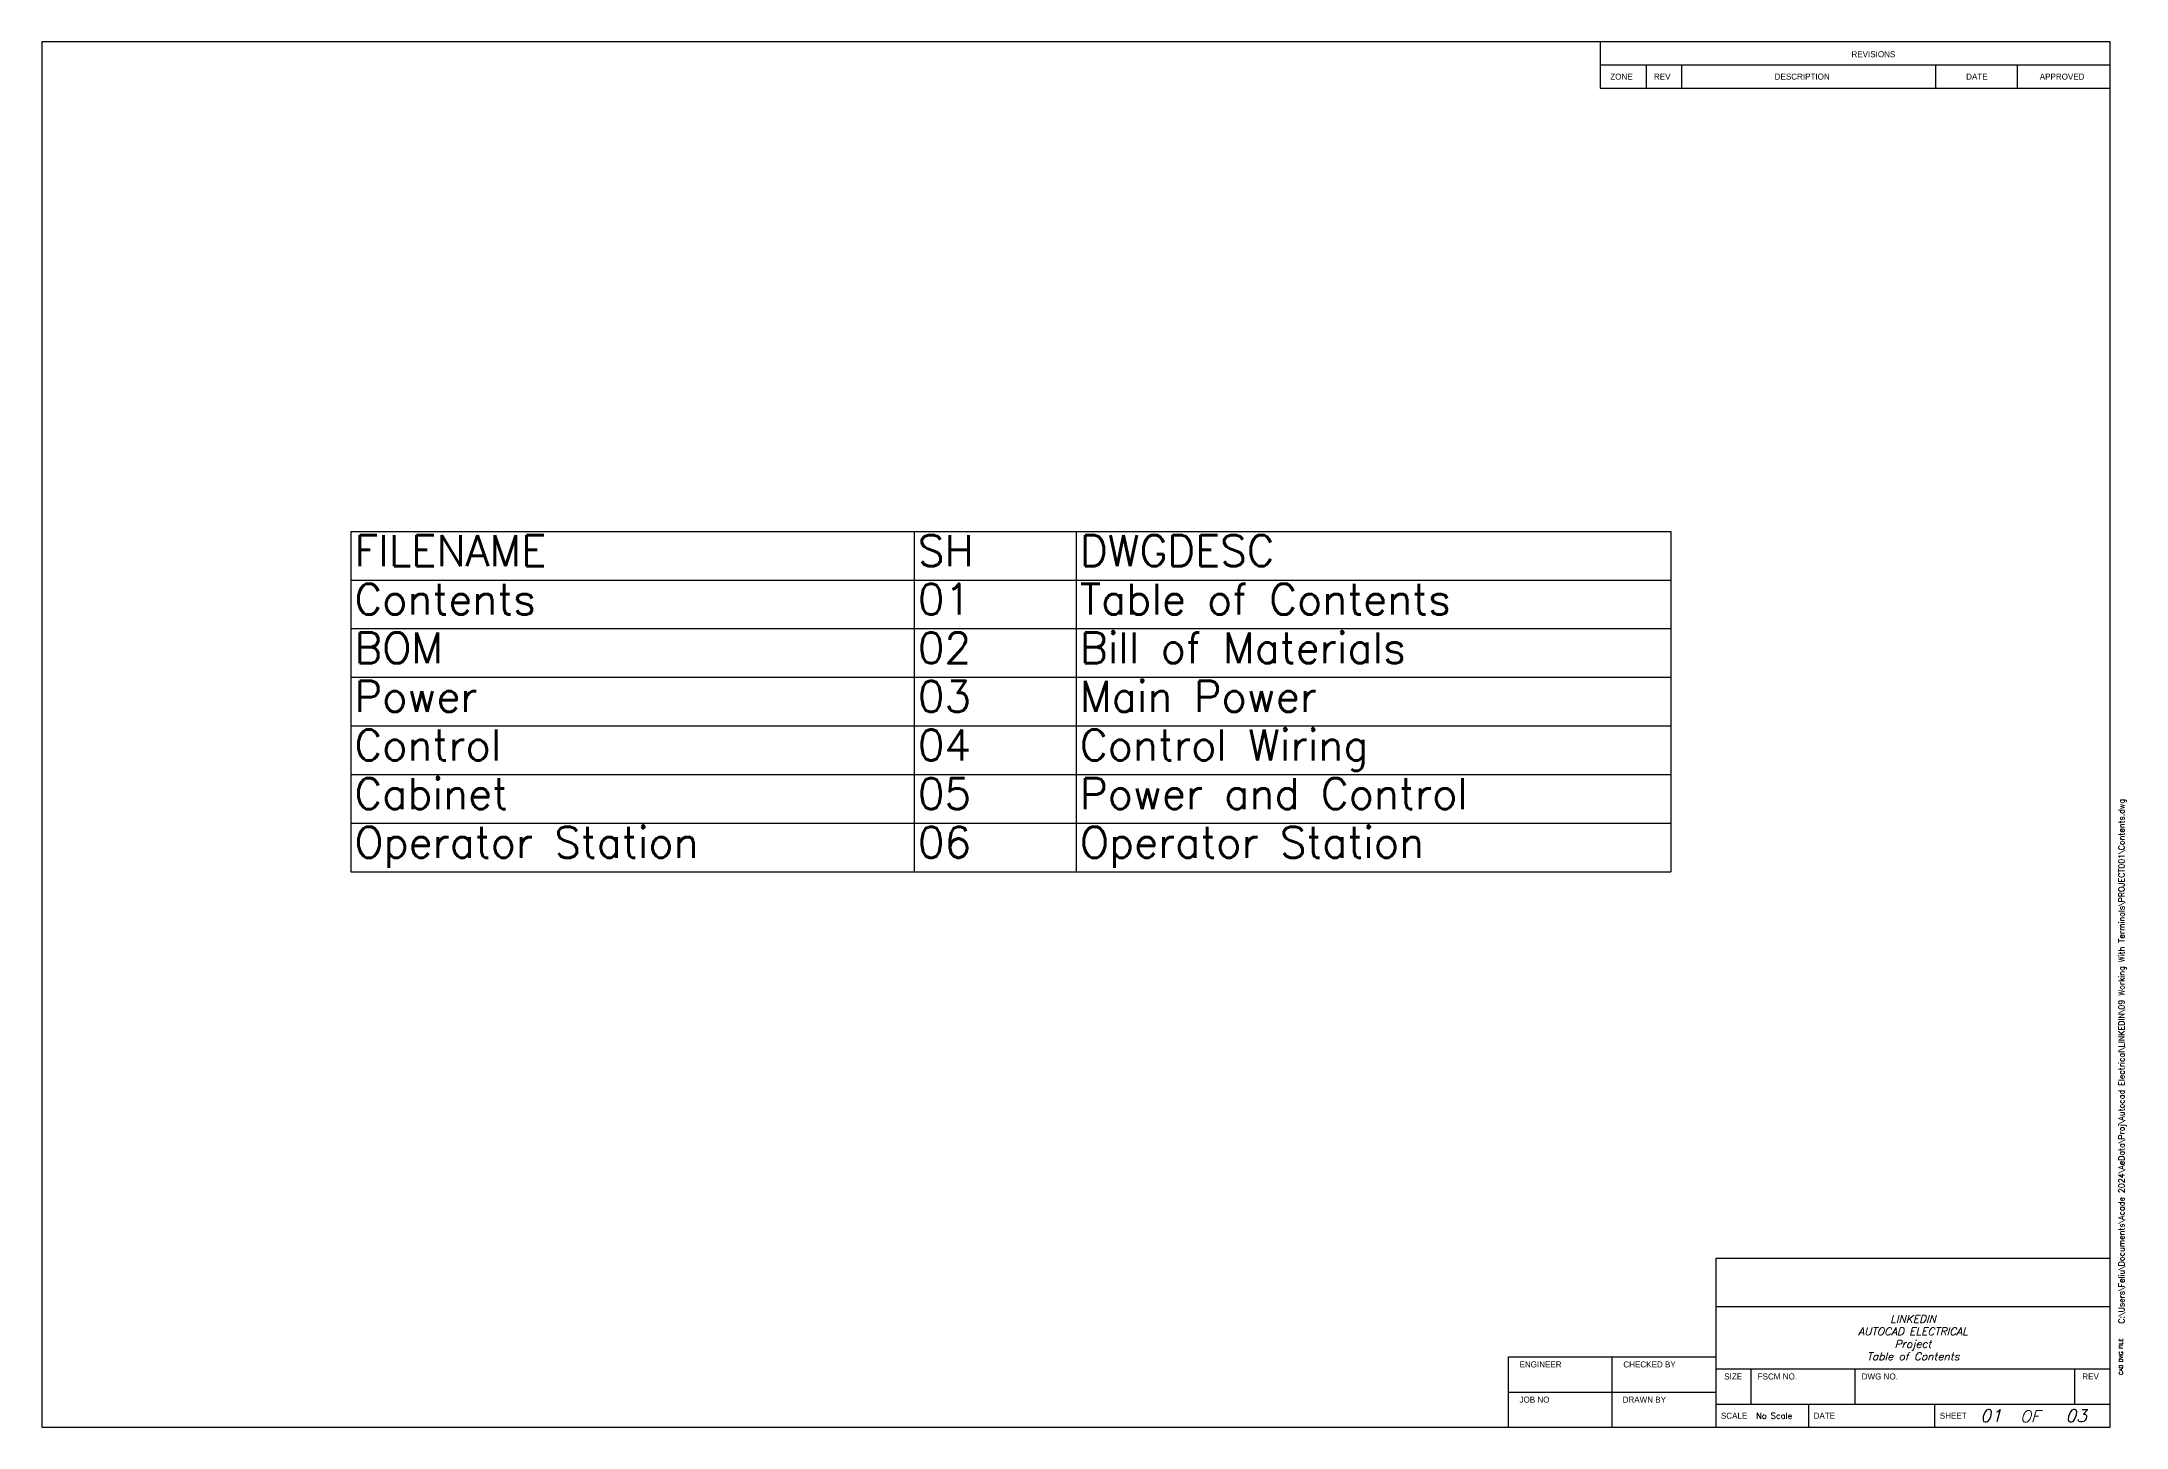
# Model space of a CAD drawing. Header units: inches. Extents: x 0 to 33.7, y 0 to 22.4.
import ezdxf
from ezdxf.enums import TextEntityAlignment as Align

# ---------------------------------------------------------------- set-up
doc = ezdxf.new("R2010")
doc.units = ezdxf.units.IN
doc.header["$MEASUREMENT"] = 0
doc.layers.add('MISC', color=252, linetype='Continuous')
doc.layers.add('TITLE', color=7, linetype='Continuous')
doc.styles.add('ITALIC', font='ITALIC')
doc.styles.add('SIMPLEX', font='SIMPLEX')
doc.styles.add('WD', font='romans.shx')

# ---------------------------------------------------------------- blocks, each defined once
blk = doc.blocks.new('*T7')
at = {"layer": 'MISC', "color": 0, "lineweight": -2}
for p, q in [((0, 0), (9.12, 0)), ((0, 0), (0, -0.7867)), ((9.12, 0), (11.74, 0)), ((9.12, 0), (9.12, -0.7867)), ((11.74, 0), (21.36, 0)), ((11.74, 0), (11.74, -0.7867)), ((21.36, 0), (21.36, -0.7867)), ((0, -0.7867), (9.12, -0.7867)), ((0, -0.7867), (0, -1.5734)), ((9.12, -0.7867), (11.74, -0.7867)), ((9.12, -0.7867), (9.12, -1.5734)), ((11.74, -0.7867), (21.36, -0.7867)), ((11.74, -0.7867), (11.74, -1.5734)), ((21.36, -0.7867), (21.36, -1.5734)), ((0, -1.5734), (9.12, -1.5734)), ((0, -1.5734), (0, -2.3601)), ((9.12, -1.5734), (11.74, -1.5734)), ((9.12, -1.5734), (9.12, -2.3601)), ((11.74, -1.5734), (21.36, -1.5734)), ((11.74, -1.5734), (11.74, -2.3601)), ((21.36, -1.5734), (21.36, -2.3601)), ((0, -2.3601), (9.12, -2.3601)), ((0, -2.3601), (0, -3.1468)), ((9.12, -2.3601), (11.74, -2.3601)), ((9.12, -2.3601), (9.12, -3.1468)), ((11.74, -2.3601), (21.36, -2.3601)), ((11.74, -2.3601), (11.74, -3.1468)), ((21.36, -2.3601), (21.36, -3.1468)), ((0, -3.1468), (9.12, -3.1468)), ((0, -3.1468), (0, -3.9335)), ((9.12, -3.1468), (11.74, -3.1468)), ((9.12, -3.1468), (9.12, -3.9335)), ((11.74, -3.1468), (21.36, -3.1468)), ((11.74, -3.1468), (11.74, -3.9335)), ((21.36, -3.1468), (21.36, -3.9335)), ((0, -3.9335), (9.12, -3.9335)), ((0, -3.9335), (0, -4.7202)), ((9.12, -3.9335), (11.74, -3.9335)), ((9.12, -3.9335), (9.12, -4.7202)), ((11.74, -3.9335), (21.36, -3.9335)), ((11.74, -3.9335), (11.74, -4.7202)), ((21.36, -3.9335), (21.36, -4.7202)), ((0, -4.7202), (9.12, -4.7202)), ((0, -4.7202), (0, -5.5069)), ((9.12, -4.7202), (11.74, -4.7202)), ((9.12, -4.7202), (9.12, -5.5069)), ((11.74, -4.7202), (21.36, -4.7202)), ((11.74, -4.7202), (11.74, -5.5069)), ((21.36, -4.7202), (21.36, -5.5069)), ((0, -5.5069), (9.12, -5.5069)), ((9.12, -5.5069), (11.74, -5.5069)), ((11.74, -5.5069), (21.36, -5.5069))]:
    blk.add_line(p, q, dxfattribs=at)
at = {"layer": 'MISC', "color": 252, "char_height": 0.5, "attachment_point": 1, "style": 'WD'}
for s, insert, width in [('FILENAME', (0.06, -0.06), 9), ('SH', (9.18, -0.06), 2.5), ('DWGDESC', (11.8, -0.06), 9.5), ('Contents', (0.06, -0.8467), 9), ('01', (9.18, -0.8467), 2.5), ('Table of Contents', (11.8, -0.8467), 9.5), ('BOM', (0.06, -1.6334), 9), ('02', (9.18, -1.6334), 2.5), ('Bill of Materials', (11.8, -1.6334), 9.5), ('Power', (0.06, -2.4201), 9), ('03', (9.18, -2.4201), 2.5), ('Main Power', (11.8, -2.4201), 9.5), ('Control', (0.06, -3.2068), 9), ('04', (9.18, -3.2068), 2.5), ('Control Wiring', (11.8, -3.2068), 9.5), ('Cabinet', (0.06, -3.9935), 9), ('05', (9.18, -3.9935), 2.5), ('Power and Control', (11.8, -3.9935), 9.5), ('Operator Station', (0.06, -4.7802), 9), ('06', (9.18, -4.7802), 2.5), ('Operator Station', (11.8, -4.7802), 9.5)]:
    blk.add_mtext(s, dxfattribs=dict(at, insert=insert, width=width))
blk = doc.blocks.new('ACADE D Titleblock')
for p, q in [((33.469, 22.427), (0, 22.427)), ((0, 22.427), (0, 0)), ((25.219, 22.427), (25.219, 21.677)), ((33.469, 0), (33.469, 22.427)), ((33.469, 0), (33.469, 22.427)), ((25.219, 22.052), (33.469, 22.052)), ((25.969, 21.677), (25.969, 22.052)), ((26.539, 21.677), (26.539, 22.052)), ((30.649, 21.677), (30.649, 22.052)), ((31.969, 21.677), (31.969, 22.052)), ((25.219, 21.677), (33.469, 21.677)), ((27.094, 2.737), (33.469, 2.737)), ((27.094, 0), (27.094, 2.737)), ((27.094, 1.957), (33.469, 1.957)), ((23.734, 1.14), (27.094, 1.14)), ((23.734, 0), (23.734, 1.14)), ((25.414, 0), (25.414, 1.14)), ((27.094, 0.945), (33.469, 0.945)), ((27.664, 0.375), (27.664, 0.945)), ((29.344, 0.375), (29.344, 0.945)), ((32.899, 0.375), (32.899, 0.945)), ((23.734, 0.57), (27.094, 0.57)), ((27.094, 0.375), (33.469, 0.375)), ((28.594, 0), (28.594, 0.375)), ((30.635, 0), (30.635, 0.375)), ((0, 0), (33.469, 0))]:
    blk.add_line(p, q)
for s, p in [('REVISIONS', (29.284, 22.176)), ('ZONE', (25.382, 21.813)), ('REV', (26.089, 21.813)), ('DESCRIPTION', (28.042, 21.813)), ('DATE', (31.14, 21.813)), ('APPROVED', (32.331, 21.813)), ('ENGINEER', (23.913, 0.969)), ('CHECKED BY', (25.593, 0.969)), ('SIZE', (27.226, 0.774)), ('FSCM NO.', (27.767, 0.774)), ('DWG NO.', (29.45, 0.774)), ('REV', (33.02, 0.774)), ('JOB NO', (23.913, 0.399)), ('DRAWN BY', (25.581, 0.399)), ('SCALE', (27.172, 0.139)), ('DATE', (28.672, 0.139)), ('SHEET', (30.714, 0.139))]:
    blk.add_text(s, height=0.0975).set_placement(p)
at = {"layer": 'TITLE', "style": 'SIMPLEX'}
blk.add_text('CAD DWG FILE', height=0.0625, rotation=90, dxfattribs=at).set_placement((33.677, 0.849))
at = {"layer": 'TITLE', "style": 'ITALIC'}
blk.add_text('OF', height=0.1875, dxfattribs=at).set_placement((32.173, 0.176), align=Align.MIDDLE_CENTER)
for tag, height, p in [('TITLE#1', 0.125, (30.281, 1.755)), ('TITLE#2', 0.125, (30.281, 1.552)), ('TITLE#3', 0.125, (30.281, 1.35)), ('TITLE#4', 0.125, (30.281, 1.147)), ('DWG#', 0.2, (31.121, 0.66)), ('SH#', 0.2, (31.541, 0.187)), ('SHTS', 0.2, (32.92, 0.187))]:
    blk.add_attdef(tag, text='', height=height, dxfattribs=at).set_placement(p, align=Align.MIDDLE_CENTER)
at = {"layer": 'TITLE', "style": 'SIMPLEX'}
blk.add_attdef('CAD#', (33.701, 1.677), '', height=0.0938, rotation=90, dxfattribs=at)
at = {"layer": 'TITLE'}
for tag, p, style in [('ENGINEER', (24.406, 0.664), 'ITALIC'), ('CHKDBY', (26.023, 0.664), 'ITALIC'), ('JOB#', (24.632, 0.092), 'ITALIC'), ('DRAWNBY', (26.093, 0.092), 'ITALIC'), ('SCALE', (27.742, 0.139), 'SIMPLEX'), ('DATE', (29.152, 0.139), 'SIMPLEX')]:
    blk.add_attdef(tag, p, '', height=0.0975, dxfattribs=dict(at, style=style))
at = {"layer": 'TITLE', "flags": 9}
blk.add_attdef('WD_TB', (27.182, -0.207), '', height=0.125, dxfattribs=at)

msp = doc.modelspace()

# ---------------------------------------------------------------- block references
ref = msp.add_blockref('ACADE D Titleblock', (0, 0))
ref.add_attrib('SHTS', '03', dxfattribs={"layer": 'MISC', "color": 1, "height": 0.2, "style": 'ITALIC'}).set_placement((32.92, 0.187), align=Align.MIDDLE_CENTER)
ref.add_attrib('TITLE#4', 'Table of Contents', dxfattribs={"layer": 'MISC', "color": 1, "height": 0.125, "style": 'ITALIC'}).set_placement((30.281, 1.147), align=Align.MIDDLE_CENTER)
ref.add_attrib('TITLE#3', 'Project', dxfattribs={"layer": 'MISC', "color": 1, "height": 0.125, "style": 'ITALIC'}).set_placement((30.281, 1.35), align=Align.MIDDLE_CENTER)
ref.add_attrib('TITLE#2', 'AUTOCAD ELECTRICAL', dxfattribs={"layer": 'MISC', "color": 1, "height": 0.125, "style": 'ITALIC'}).set_placement((30.281, 1.552), align=Align.MIDDLE_CENTER)
ref.add_attrib('SH#', '01', dxfattribs={"layer": 'MISC', "color": 1, "height": 0.2, "style": 'ITALIC'}).set_placement((31.541, 0.187), align=Align.MIDDLE_CENTER)
ref.add_attrib('SCALE', 'No Scale', (27.742, 0.139), dxfattribs={"layer": 'MISC', "color": 1, "height": 0.0975, "style": 'SIMPLEX'})
ref.add_attrib('CAD#', 'C:\\Users\\Feliu\\Documents\\Acade 2024\\AeData\\Proj\\Autocad Electrical\\LINKEDIN\\09 Working With Terminals\\PROJECT001\\Contents.dwg', (33.701, 1.677), dxfattribs={"layer": 'MISC', "color": 1, "height": 0.09375, "rotation": 90, "style": 'SIMPLEX'})
ref.add_attrib('TITLE#1', 'LINKEDIN', dxfattribs={"layer": 'MISC', "color": 1, "height": 0.125, "style": 'ITALIC'}).set_placement((30.281, 1.755), align=Align.MIDDLE_CENTER)
msp.add_blockref('*T7', (5, 14.5))

doc.saveas('drawing.dxf')
